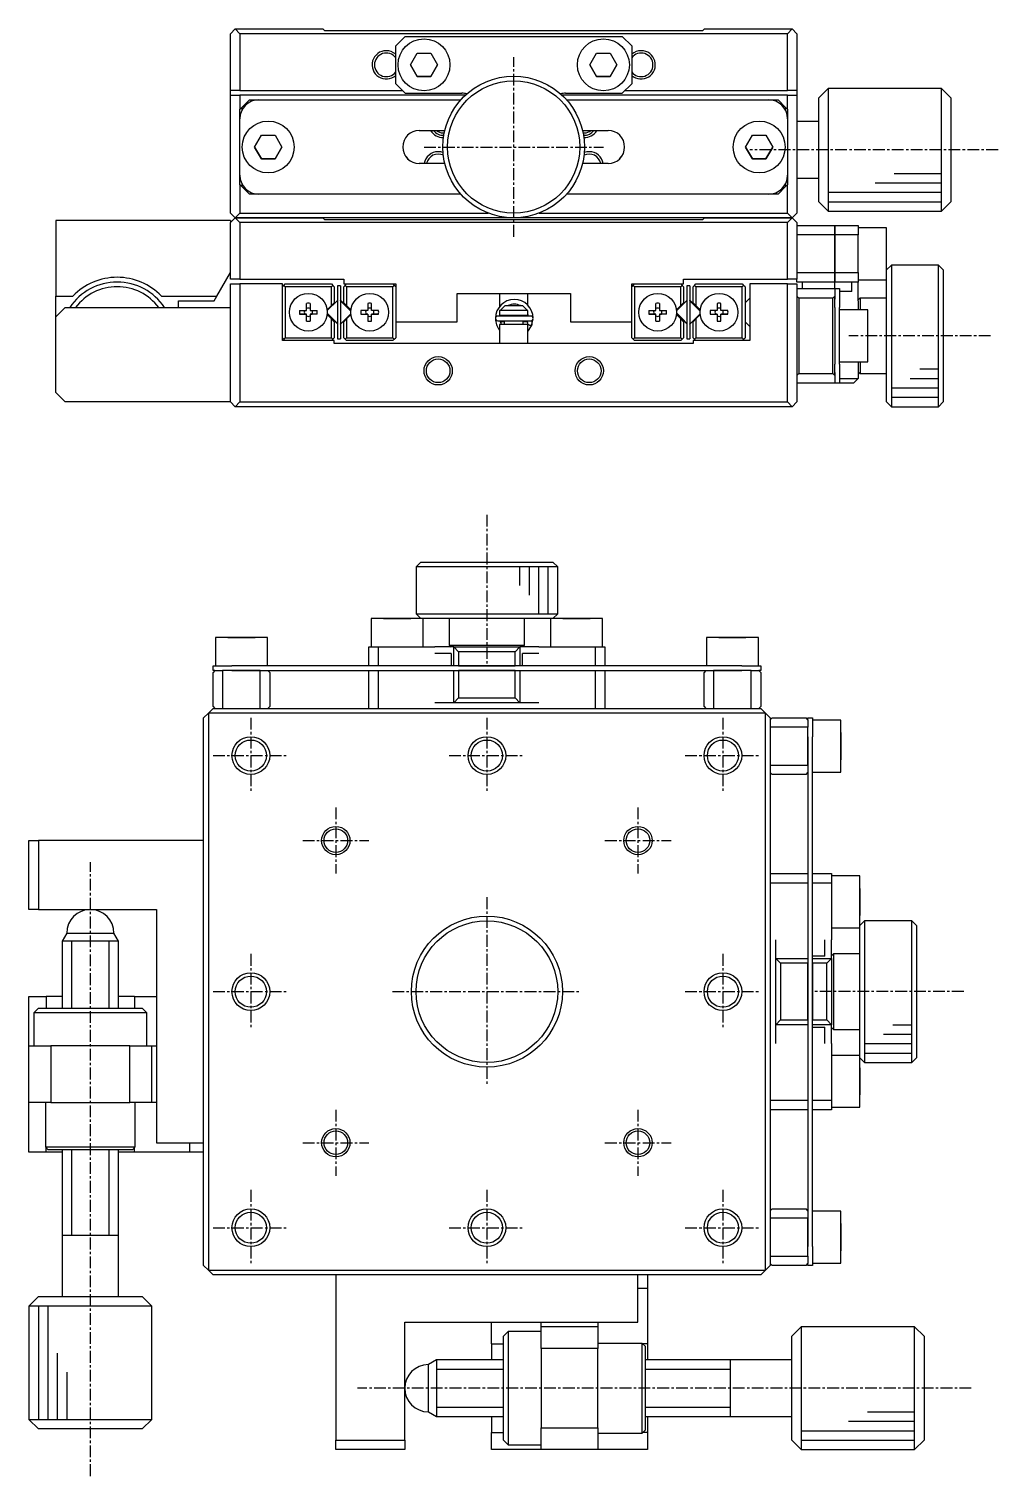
# Model space of a CAD drawing. Extents: x 10 to 367, y 10 to 248.
# Drawn here: x 91.1 to 193.7, y 95.1 to 248.4 of the extents above; entities that cross this region are included whole.
import ezdxf

# ---------------------------------------------------------------- set-up
doc = ezdxf.new("R2010")
doc.units = 0
doc.linetypes.add('CENTER', pattern=[2, 1.25, -0.25, 0.25, -0.25])
doc.layers.get('0').update_dxf_attribs({"linetype": 'CONTINUOUS'})
doc.layers.add('CENTER', color=1, linetype='CENTER')

msp = doc.modelspace()

# ---------------------------------------------------------------- linework, layer by layer
at = {"color": 7, "linetype": 'CONTINUOUS'}
for p, q in [((112.41, 247.88), (112.91, 248.38)), ((112.91, 248.38), (113.41, 247.88)), ((112.91, 248.38), (122.21, 248.38)), ((122.41, 248.18), (122.21, 248.38)), ((162.61, 248.38), (162.41, 248.18)), ((162.61, 248.38), (171.91, 248.38)), ((171.41, 247.88), (171.91, 248.38)), ((171.91, 248.38), (172.41, 247.88)), ((112.41, 241.88), (112.41, 247.88)), ((113.41, 247.88), (113.41, 241.88)), ((171.41, 247.88), (113.41, 247.88)), ((162.41, 248.18), (122.41, 248.18)), ((130.91, 247.58), (129.91, 246.58)), ((130.91, 247.58), (153.91, 247.58)), ((154.91, 246.58), (153.91, 247.58)), ((171.41, 241.88), (171.41, 247.88)), ((172.41, 247.88), (172.41, 241.88)), ((129.91, 242.58), (129.91, 246.58)), ((131.47, 244.58), (132.19, 245.83)), ((132.19, 245.83), (133.63, 245.83)), ((133.63, 245.83), (134.35, 244.58)), ((150.47, 244.58), (151.19, 245.83)), ((151.19, 245.83), (152.63, 245.83)), ((152.63, 245.83), (153.35, 244.58)), ((154.91, 246.58), (154.91, 242.58)), ((132.19, 243.33), (131.47, 244.58)), ((131.47, 244.58), (132.19, 243.33)), ((134.35, 244.58), (133.63, 243.33)), ((133.63, 243.33), (134.35, 244.58)), ((151.19, 243.33), (150.47, 244.58)), ((150.47, 244.58), (151.19, 243.33)), ((153.35, 244.58), (152.63, 243.33)), ((152.63, 243.33), (153.35, 244.58)), ((129.91, 242.58), (130.91, 241.58)), ((133.63, 243.33), (132.19, 243.33)), ((132.19, 243.33), (133.63, 243.33)), ((152.63, 243.33), (151.19, 243.33)), ((151.19, 243.33), (152.63, 243.33)), ((153.91, 241.58), (154.91, 242.58)), ((113.41, 241.88), (112.41, 241.88)), ((112.41, 241.38), (112.41, 241.88)), ((112.41, 228.88), (112.41, 241.38)), ((112.41, 241.38), (113.41, 241.38)), ((113.41, 241.88), (130.61, 241.88)), ((137.31, 241.38), (113.41, 241.38)), ((113.41, 241.38), (113.41, 239.88)), ((114.41, 240.88), (113.61, 240.08)), ((114.41, 240.88), (115.41, 240.88)), ((115.41, 240.88), (136.82, 240.88)), ((130.91, 241.58), (136.91, 241.58)), ((171.41, 241.38), (147.51, 241.38)), ((147.91, 241.58), (153.91, 241.58)), ((148, 240.88), (169.41, 240.88)), ((154.21, 241.88), (171.41, 241.88)), ((169.41, 240.88), (170.41, 240.88)), ((171.21, 240.08), (170.41, 240.88)), ((172.41, 241.88), (171.41, 241.88)), ((171.41, 239.88), (171.41, 241.38)), ((171.41, 241.38), (172.41, 241.38)), ((172.41, 241.88), (172.41, 241.38)), ((172.41, 241.38), (172.41, 228.88)), ((175.71, 242.08), (174.71, 241.08)), ((174.71, 230.08), (174.71, 241.08)), ((175.71, 242.08), (175.71, 229.08)), ((187.71, 242.08), (175.71, 242.08)), ((187.71, 235.52), (187.71, 242.08)), ((188.71, 241.08), (187.71, 242.08)), ((188.71, 241.08), (188.71, 235.53)), ((113.41, 239.88), (113.61, 240.08)), ((113.41, 238.88), (113.41, 239.88)), ((113.61, 240.08), (113.61, 239.75)), ((171.21, 239.75), (171.21, 240.08)), ((171.21, 240.08), (171.41, 239.88)), ((171.41, 239.88), (171.41, 238.88)), ((113.41, 232.88), (113.41, 238.88)), ((132.41, 237.63), (135.12, 237.63)), ((149.7, 237.63), (152.41, 237.63)), ((171.41, 238.88), (171.41, 232.88)), ((174.71, 238.58), (172.41, 238.58)), ((114.97, 235.88), (115.69, 237.13)), ((115.69, 237.13), (117.13, 237.13)), ((117.13, 237.13), (117.85, 235.88)), ((166.97, 235.88), (167.69, 237.13)), ((167.69, 237.13), (169.13, 237.13)), ((169.13, 237.13), (169.85, 235.88)), ((115.69, 234.63), (114.97, 235.88)), ((114.97, 235.88), (115.69, 234.63)), ((117.13, 234.63), (115.69, 234.63)), ((115.69, 234.63), (117.13, 234.63)), ((117.85, 235.88), (117.13, 234.63)), ((117.13, 234.63), (117.85, 235.88)), ((167.69, 234.63), (166.97, 235.88)), ((166.97, 235.88), (167.69, 234.63)), ((169.13, 234.63), (167.69, 234.63)), ((167.69, 234.63), (169.13, 234.63)), ((169.85, 235.88), (169.13, 234.63)), ((169.13, 234.63), (169.85, 235.88)), ((187.71, 229.08), (187.71, 235.52)), ((188.71, 235.53), (188.71, 230.08)), ((135.12, 234.13), (132.41, 234.13)), ((152.41, 234.13), (149.7, 234.13)), ((113.41, 231.88), (113.41, 232.88)), ((113.61, 231.68), (113.41, 231.88)), ((113.41, 231.88), (113.41, 228.88)), ((113.61, 232.01), (113.61, 231.68)), ((113.61, 231.68), (114.41, 230.88)), ((170.41, 230.88), (171.21, 231.68)), ((171.21, 231.68), (171.21, 232.01)), ((171.41, 231.88), (171.21, 231.68)), ((171.41, 232.88), (171.41, 231.88)), ((171.41, 228.88), (171.41, 231.88)), ((172.41, 232.58), (174.71, 232.58)), ((115.41, 230.88), (114.41, 230.88)), ((136.82, 230.88), (115.41, 230.88)), ((169.41, 230.88), (148, 230.88)), ((170.41, 230.88), (169.41, 230.88)), ((174.71, 230.08), (175.71, 229.08)), ((187.71, 229.08), (188.71, 230.08)), ((112.41, 228.88), (112.91, 228.38)), ((112.41, 227.88), (112.91, 228.38)), ((112.91, 228.38), (113.41, 228.88)), ((142.41, 228.38), (112.91, 228.38)), ((112.91, 228.38), (113.41, 227.88)), ((112.91, 228.38), (122.21, 228.38)), ((113.41, 228.88), (139.72, 228.88)), ((122.41, 228.18), (122.21, 228.38)), ((171.91, 228.38), (142.41, 228.38)), ((145.1, 228.88), (171.41, 228.88)), ((162.61, 228.38), (162.41, 228.18)), ((162.61, 228.38), (171.91, 228.38)), ((171.41, 228.88), (171.91, 228.38)), ((171.41, 227.88), (171.91, 228.38)), ((171.91, 228.38), (172.41, 228.88)), ((171.91, 228.38), (172.41, 227.88)), ((175.71, 229.08), (187.71, 229.08)), ((93.91, 228.08), (93.91, 220.08)), ((112.41, 228.08), (93.91, 228.08)), ((112.41, 228.08), (112.41, 227.88)), ((112.41, 221.88), (112.41, 227.88)), ((113.41, 227.88), (113.41, 221.88)), ((171.41, 227.88), (113.41, 227.88)), ((162.41, 228.18), (122.41, 228.18)), ((171.41, 221.88), (171.41, 227.88)), ((172.41, 227.88), (172.41, 221.88)), ((172.41, 227.58), (176.41, 227.58)), ((176.41, 227.58), (178.91, 227.58)), ((176.41, 226.58), (176.41, 227.58)), ((176.41, 227.58), (176.41, 226.58)), ((178.91, 227.58), (178.91, 226.58)), ((181.91, 227.33), (178.91, 227.33)), ((181.91, 221.83), (181.91, 227.33)), ((176.41, 226.58), (172.41, 226.58)), ((178.91, 226.58), (176.41, 226.58)), ((176.41, 226.58), (176.41, 222.58)), ((176.41, 222.58), (176.41, 226.58)), ((178.91, 222.58), (178.91, 226.58)), ((110.97, 220.08), (112.41, 222.58)), ((172.41, 222.58), (176.41, 222.58)), ((176.41, 222.58), (178.91, 222.58)), ((176.41, 221.58), (176.41, 222.58)), ((176.41, 222.58), (176.41, 221.58)), ((178.91, 222.58), (178.91, 221.58)), ((182.41, 223.38), (181.91, 222.88)), ((182.41, 223.38), (182.41, 208.38)), ((187.41, 223.38), (182.41, 223.38)), ((187.41, 208.38), (187.41, 223.38)), ((187.91, 222.88), (187.41, 223.38)), ((187.91, 222.88), (187.91, 208.88)), ((113.41, 221.88), (112.41, 221.88)), ((112.41, 208.88), (112.41, 221.38)), ((112.41, 221.38), (113.41, 221.38)), ((113.41, 221.88), (124.41, 221.88)), ((113.41, 221.38), (113.41, 208.88)), ((117.91, 221.38), (113.41, 221.38)), ((117.91, 215.38), (117.91, 221.38)), ((118.06, 221.23), (117.91, 221.08)), ((118.06, 221.23), (118.21, 221.38)), ((118.21, 221.08), (118.06, 221.23)), ((118.21, 221.38), (123.11, 221.38)), ((118.21, 221.08), (118.21, 215.68)), ((123.11, 221.08), (118.21, 221.08)), ((123.11, 221.38), (123.26, 221.23)), ((123.26, 221.23), (123.11, 221.08)), ((123.11, 219.09), (123.11, 221.08)), ((123.41, 221.08), (123.26, 221.23)), ((123.41, 221.08), (123.41, 219.39)), ((123.76, 221.18), (123.76, 215.58)), ((124.06, 221.18), (123.76, 221.18)), ((124.06, 221.18), (124.06, 215.58)), ((124.41, 221.88), (124.41, 221.38)), ((124.41, 221.38), (129.91, 221.38)), ((124.56, 221.23), (124.41, 221.08)), ((124.41, 219.39), (124.41, 221.08)), ((124.56, 221.23), (124.71, 221.38)), ((124.71, 221.08), (124.56, 221.23)), ((124.71, 221.08), (124.71, 219.09)), ((129.61, 221.08), (124.71, 221.08)), ((129.61, 221.38), (129.76, 221.23)), ((129.76, 221.23), (129.61, 221.08)), ((129.61, 215.68), (129.61, 221.08)), ((129.91, 221.08), (129.76, 221.23)), ((129.91, 221.38), (129.91, 217.38)), ((154.91, 221.38), (160.41, 221.38)), ((154.91, 217.38), (154.91, 221.38)), ((155.06, 221.23), (154.91, 221.08)), ((155.06, 221.23), (155.21, 221.38)), ((155.21, 221.08), (155.06, 221.23)), ((160.11, 221.08), (155.21, 221.08)), ((155.21, 221.08), (155.21, 215.68)), ((160.11, 221.38), (160.26, 221.23)), ((160.26, 221.23), (160.11, 221.08)), ((160.11, 219.09), (160.11, 221.08)), ((160.41, 221.08), (160.26, 221.23)), ((160.41, 221.38), (160.41, 221.88)), ((160.41, 221.88), (171.41, 221.88)), ((160.41, 221.08), (160.41, 219.39)), ((161.06, 221.18), (160.76, 221.18)), ((160.76, 221.18), (160.76, 215.58)), ((161.06, 221.18), (161.06, 215.58)), ((161.56, 221.23), (161.41, 221.08)), ((161.41, 219.39), (161.41, 221.08)), ((161.56, 221.23), (161.71, 221.38)), ((161.71, 221.08), (161.56, 221.23)), ((161.71, 221.38), (166.61, 221.38)), ((161.71, 221.08), (161.71, 219.09)), ((166.61, 221.08), (161.71, 221.08)), ((166.61, 221.38), (166.76, 221.23)), ((166.76, 221.23), (166.61, 221.08)), ((166.61, 215.68), (166.61, 221.08)), ((166.91, 221.08), (166.76, 221.23)), ((166.91, 221.08), (166.91, 215.68)), ((167.41, 221.38), (167.41, 215.38)), ((171.41, 221.38), (167.41, 221.38)), ((172.41, 221.88), (171.41, 221.88)), ((171.41, 208.88), (171.41, 221.38)), ((171.41, 221.38), (172.41, 221.38)), ((172.41, 221.58), (172.41, 221.88)), ((176.41, 221.58), (172.41, 221.58)), ((172.41, 221.38), (172.41, 208.88)), ((172.41, 220.88), (176.41, 220.88)), ((173.01, 220.88), (173.01, 221.58)), ((178.91, 221.58), (176.41, 221.58)), ((176.41, 220.88), (176.41, 221.58)), ((176.41, 220.88), (176.41, 220.08)), ((176.41, 220.88), (176.91, 220.88)), ((176.91, 220.88), (176.91, 218.88)), ((178.21, 220.58), (178.21, 221.58)), ((178.91, 221.83), (181.91, 221.83)), ((178.91, 219.58), (178.91, 221.58)), ((181.91, 208.88), (181.91, 221.83)), ((93.91, 220.08), (95.72, 220.08)), ((93.91, 217.88), (93.91, 220.08)), ((105.1, 220.08), (110.97, 220.08)), ((106.91, 219.58), (110.68, 219.58)), ((106.91, 218.88), (106.91, 219.58)), ((110.68, 219.58), (110.97, 220.08)), ((120.46, 218.58), (120.46, 219.31)), ((120.86, 219.31), (120.86, 218.58)), ((123.73, 219.62), (122.67, 218.56)), ((123.11, 219.09), (123.41, 219.39)), ((124.06, 219.58), (124.58, 219.05)), ((125.15, 218.56), (124.09, 219.62)), ((124.41, 219.39), (124.71, 219.09)), ((126.96, 219.31), (126.96, 218.58)), ((127.36, 218.58), (127.36, 219.31)), ((136.41, 220.38), (148.41, 220.38)), ((136.41, 217.38), (136.41, 220.38)), ((140.91, 220.38), (140.91, 218.98)), ((143.91, 219.11), (143.91, 220.38)), ((148.41, 220.38), (148.41, 217.38)), ((157.46, 218.58), (157.46, 219.31)), ((157.86, 219.31), (157.86, 218.58)), ((160.73, 219.62), (159.67, 218.56)), ((160.11, 219.09), (160.41, 219.39)), ((161.06, 219.58), (162.15, 218.49)), ((162.15, 218.56), (161.09, 219.62)), ((161.41, 219.39), (161.71, 219.09)), ((163.96, 219.31), (163.96, 218.58)), ((164.36, 218.58), (164.36, 219.31)), ((167.16, 219.63), (166.91, 219.38)), ((167.41, 219.88), (167.16, 219.63)), ((172.41, 220.08), (172.61, 219.88)), ((172.61, 219.88), (172.61, 211.88)), ((176.21, 219.88), (172.61, 219.88)), ((176.21, 219.88), (176.41, 220.08)), ((176.21, 211.88), (176.21, 219.88)), ((176.41, 220.08), (176.41, 219.75)), ((176.41, 219.75), (176.41, 220.08)), ((176.41, 218.88), (176.41, 219.75)), ((178.21, 220.58), (176.91, 220.58)), ((179.11, 219.88), (178.91, 219.68)), ((178.91, 219.58), (178.91, 218.63)), ((179.11, 219.88), (179.11, 218.63)), ((181.91, 219.88), (179.11, 219.88)), ((94.91, 218.88), (93.91, 217.88)), ((93.91, 209.88), (93.91, 217.88)), ((94.91, 218.88), (112.41, 218.88)), ((119.73, 218.58), (120.46, 218.58)), ((120.46, 218.18), (119.73, 218.18)), ((119.73, 218.18), (120.27, 218.18)), ((120.27, 218.18), (120.46, 218.18)), ((120.46, 217.45), (120.46, 218.18)), ((120.86, 218.58), (121.59, 218.58)), ((120.86, 218.18), (120.86, 217.45)), ((121.59, 218.18), (120.86, 218.18)), ((120.86, 218.18), (121.05, 218.18)), ((121.59, 218.18), (121.05, 218.18)), ((122.65, 218.62), (123.11, 219.09)), ((123.11, 217.68), (122.65, 218.14)), ((123.76, 217.19), (122.67, 218.28)), ((122.67, 218.21), (123.73, 217.15)), ((123.11, 215.68), (123.11, 217.68)), ((123.41, 217.38), (123.11, 217.68)), ((124.09, 217.15), (125.15, 218.21)), ((124.71, 217.68), (124.41, 217.38)), ((124.58, 219.05), (125.15, 218.49)), ((124.71, 219.09), (125.17, 218.62)), ((125.17, 218.14), (124.71, 217.68)), ((124.71, 217.68), (124.71, 215.68)), ((126.96, 218.58), (126.23, 218.58)), ((126.23, 218.18), (126.96, 218.18)), ((126.23, 218.18), (126.77, 218.18)), ((126.96, 218.18), (126.77, 218.18)), ((126.96, 218.18), (126.96, 217.45)), ((128.09, 218.58), (127.36, 218.58)), ((127.36, 217.45), (127.36, 218.18)), ((127.36, 218.18), (128.09, 218.18)), ((127.55, 218.18), (127.36, 218.18)), ((128.09, 218.18), (127.55, 218.18)), ((144.22, 217.98), (140.72, 217.98)), ((140.96, 218.58), (140.91, 218.58)), ((140.91, 218.58), (140.91, 218.08)), ((140.91, 218.08), (143.91, 218.08)), ((140.96, 218.58), (141.49, 219.08)), ((143.86, 218.58), (140.96, 218.58)), ((140.99, 217.98), (141.01, 218.08)), ((141.41, 218.08), (141.41, 217.98)), ((141.41, 218.08), (141.41, 217.98)), ((141.49, 219.08), (143.33, 219.08)), ((143.33, 219.08), (143.86, 218.58)), ((143.41, 217.98), (143.41, 218.08)), ((143.41, 217.98), (143.41, 218.08)), ((143.91, 218.58), (143.86, 218.58)), ((143.91, 218.08), (143.91, 218.58)), ((143.91, 218.14), (143.95, 217.98)), ((144.3, 216.94), (144.47, 217.7)), ((156.73, 218.58), (157.46, 218.58)), ((157.46, 218.18), (156.73, 218.18)), ((156.73, 218.18), (157.27, 218.18)), ((157.27, 218.18), (157.46, 218.18)), ((157.46, 217.45), (157.46, 218.18)), ((157.86, 218.58), (158.59, 218.58)), ((157.86, 218.18), (157.86, 217.45)), ((158.59, 218.18), (157.86, 218.18)), ((157.86, 218.18), (158.05, 218.18)), ((158.59, 218.18), (158.05, 218.18)), ((159.65, 218.62), (160.11, 219.09)), ((160.11, 217.68), (159.65, 218.14)), ((160.24, 217.71), (159.67, 218.28)), ((159.67, 218.21), (160.73, 217.15)), ((160.11, 215.68), (160.11, 217.68)), ((160.41, 217.38), (160.11, 217.68)), ((160.76, 217.19), (160.24, 217.71)), ((161.09, 217.15), (162.15, 218.21)), ((161.71, 217.68), (161.41, 217.38)), ((161.71, 219.09), (162.17, 218.62)), ((162.17, 218.14), (161.71, 217.68)), ((161.71, 217.68), (161.71, 215.68)), ((163.96, 218.58), (163.23, 218.58)), ((163.23, 218.18), (163.96, 218.18)), ((163.23, 218.18), (163.77, 218.18)), ((163.96, 218.18), (163.77, 218.18)), ((163.96, 218.18), (163.96, 217.45)), ((165.09, 218.58), (164.36, 218.58)), ((164.36, 217.45), (164.36, 218.18)), ((164.36, 218.18), (165.09, 218.18)), ((164.55, 218.18), (164.36, 218.18)), ((165.09, 218.18), (164.55, 218.18)), ((176.41, 218.88), (176.41, 212.88)), ((176.91, 212.88), (176.91, 218.88)), ((179.91, 218.63), (176.91, 218.63)), ((179.91, 213.13), (179.91, 218.63)), ((123.41, 217.38), (123.41, 215.68)), ((124.41, 215.68), (124.41, 217.38)), ((129.91, 217.38), (129.91, 215.68)), ((129.91, 217.38), (136.41, 217.38)), ((140.6, 217.01), (140.61, 217)), ((140.61, 217), (140.61, 217)), ((140.61, 217), (140.61, 217)), ((140.61, 217), (140.61, 217)), ((140.61, 217), (140.61, 217)), ((140.61, 217), (140.61, 217)), ((140.61, 217), (140.61, 217)), ((140.61, 217), (140.61, 216.99)), ((140.61, 216.99), (140.61, 216.99)), ((140.61, 216.99), (140.63, 216.94)), ((140.63, 216.95), (140.63, 216.94)), ((140.63, 216.94), (140.63, 216.94)), ((140.63, 216.94), (140.63, 216.94)), ((140.72, 217.48), (144.22, 217.48)), ((143.91, 217.08), (140.91, 217.08)), ((140.91, 217.08), (140.91, 215.08)), ((141.11, 217.08), (140.99, 217.48)), ((141.07, 217.29), (141.08, 217.3)), ((141.07, 217.27), (141.07, 217.29)), ((141.07, 217.26), (141.07, 217.27)), ((141.07, 217.25), (141.07, 217.26)), ((141.07, 217.24), (141.07, 217.25)), ((141.07, 217.22), (141.07, 217.24)), ((141.07, 217.21), (141.07, 217.22)), ((141.07, 217.2), (141.07, 217.21)), ((141.07, 217.19), (141.07, 217.2)), ((141.08, 217.18), (141.07, 217.19)), ((141.08, 217.32), (141.09, 217.33)), ((141.08, 217.31), (141.08, 217.32)), ((141.08, 217.3), (141.08, 217.31)), ((141.08, 217.16), (141.08, 217.18)), ((141.08, 217.15), (141.08, 217.16)), ((141.09, 217.14), (141.08, 217.15)), ((141.09, 217.34), (141.1, 217.36)), ((141.09, 217.33), (141.09, 217.34)), ((141.09, 217.14), (141.09, 217.14)), ((141.1, 217.36), (141.11, 217.37)), ((141.11, 217.38), (141.12, 217.39)), ((141.11, 217.37), (141.11, 217.38)), ((141.12, 217.39), (141.13, 217.4)), ((141.41, 217.38), (141.12, 217.38)), ((141.13, 217.4), (141.14, 217.4)), ((141.14, 217.4), (141.15, 217.41)), ((141.15, 217.41), (141.16, 217.42)), ((141.16, 217.42), (141.17, 217.43)), ((141.17, 217.43), (141.18, 217.44)), ((141.18, 217.44), (141.19, 217.44)), ((141.19, 217.44), (141.2, 217.45)), ((141.2, 217.45), (141.21, 217.45)), ((141.21, 217.45), (141.22, 217.46)), ((141.22, 217.46), (141.23, 217.46)), ((141.23, 217.46), (141.24, 217.47)), ((141.24, 217.47), (141.25, 217.47)), ((141.25, 217.47), (141.27, 217.47)), ((141.27, 217.47), (141.28, 217.48)), ((141.28, 217.48), (141.29, 217.48)), ((141.29, 217.48), (141.3, 217.48)), ((141.3, 217.48), (141.31, 217.48)), ((141.31, 217.48), (141.32, 217.48)), ((141.41, 217.48), (141.41, 217.08)), ((141.41, 217.48), (141.41, 217.38)), ((143.41, 217.08), (143.41, 217.48)), ((143.41, 217.38), (143.41, 217.48)), ((143.81, 217.38), (143.41, 217.38)), ((143.62, 217.48), (143.63, 217.48)), ((143.63, 217.48), (143.64, 217.48)), ((143.64, 217.48), (143.65, 217.48)), ((143.65, 217.48), (143.66, 217.48)), ((143.66, 217.48), (143.67, 217.47)), ((143.67, 217.47), (143.69, 217.47)), ((143.69, 217.47), (143.7, 217.47)), ((143.7, 217.47), (143.71, 217.46)), ((143.71, 217.46), (143.72, 217.46)), ((143.72, 217.46), (143.73, 217.45)), ((143.73, 217.45), (143.74, 217.45)), ((143.74, 217.45), (143.75, 217.44)), ((143.75, 217.44), (143.76, 217.43)), ((143.76, 217.43), (143.77, 217.43)), ((143.77, 217.43), (143.78, 217.42)), ((143.78, 217.42), (143.79, 217.41)), ((143.79, 217.41), (143.8, 217.4)), ((143.8, 217.4), (143.81, 217.39)), ((143.81, 217.39), (143.82, 217.38)), ((143.82, 217.38), (143.82, 217.37)), ((143.82, 217.37), (143.83, 217.36)), ((143.85, 217.14), (143.82, 217.08)), ((143.83, 217.36), (143.84, 217.35)), ((143.84, 217.35), (143.84, 217.34)), ((143.84, 217.34), (143.85, 217.33)), ((143.91, 217.08), (143.84, 217.13)), ((143.85, 217.33), (143.85, 217.32)), ((143.85, 217.32), (143.85, 217.3)), ((143.85, 217.3), (143.86, 217.29)), ((143.86, 217.17), (143.85, 217.16)), ((143.85, 217.16), (143.85, 217.15)), ((143.85, 217.15), (143.85, 217.14)), ((143.85, 217.13), (143.85, 217.14)), ((143.85, 217.14), (143.85, 217.14)), ((143.86, 217.12), (143.85, 217.13)), ((143.85, 217.13), (143.85, 217.13)), ((143.86, 217.29), (143.86, 217.28)), ((143.86, 217.28), (143.86, 217.27)), ((143.86, 217.27), (143.86, 217.26)), ((143.86, 217.26), (143.86, 217.24)), ((143.86, 217.24), (143.87, 217.23)), ((143.87, 217.23), (143.86, 217.22)), ((143.86, 217.22), (143.86, 217.21)), ((143.86, 217.21), (143.86, 217.19)), ((143.86, 217.19), (143.86, 217.18)), ((143.86, 217.18), (143.86, 217.17)), ((143.87, 217.11), (143.86, 217.12)), ((143.86, 217.12), (143.86, 217.12)), ((143.88, 217.11), (143.87, 217.11)), ((143.89, 217.1), (143.88, 217.11)), ((143.9, 217.09), (143.89, 217.1)), ((143.91, 217.09), (143.9, 217.09)), ((143.93, 217.08), (143.91, 217.09)), ((144.3, 216.93), (143.91, 217.08)), ((143.91, 215.08), (143.91, 217.08)), ((143.91, 216.35), (144.3, 216.94)), ((143.94, 217.07), (143.93, 217.08)), ((143.95, 217.06), (143.94, 217.07)), ((143.97, 217.06), (143.95, 217.06)), ((143.99, 217.05), (143.97, 217.06)), ((144, 217.04), (143.99, 217.05)), ((144.02, 217.03), (144, 217.04)), ((144.04, 217.02), (144.02, 217.03)), ((144.06, 217.02), (144.04, 217.02)), ((144.07, 217.01), (144.06, 217.02)), ((144.09, 217), (144.07, 217.01)), ((144.11, 216.99), (144.09, 217)), ((144.13, 216.99), (144.11, 216.99)), ((144.15, 216.98), (144.13, 216.99)), ((144.16, 216.97), (144.15, 216.98)), ((144.18, 216.97), (144.16, 216.97)), ((144.19, 216.96), (144.18, 216.97)), ((144.21, 216.96), (144.19, 216.96)), ((144.22, 216.95), (144.21, 216.96)), ((144.24, 216.95), (144.22, 216.95)), ((144.25, 216.95), (144.24, 216.95)), ((144.26, 216.94), (144.25, 216.95)), ((144.27, 216.94), (144.26, 216.94)), ((144.28, 216.94), (144.27, 216.94)), ((144.27, 216.86), (144.3, 216.94)), ((144.29, 216.94), (144.28, 216.94)), ((144.3, 216.94), (144.29, 216.94)), ((144.29, 216.94), (144.29, 216.94)), ((144.31, 216.94), (144.3, 216.94)), ((144.3, 216.94), (144.3, 216.94)), ((144.3, 216.94), (144.3, 216.94)), ((144.31, 216.94), (144.32, 216.98)), ((144.32, 217.48), (144.32, 217.5)), ((144.33, 217.45), (144.32, 217.48)), ((144.32, 216.98), (144.33, 217.01)), ((144.34, 217.41), (144.33, 217.45)), ((144.33, 217.01), (144.34, 217.05)), ((144.35, 217.38), (144.34, 217.41)), ((144.34, 217.05), (144.35, 217.08)), ((144.36, 217.34), (144.35, 217.38)), ((144.35, 217.08), (144.36, 217.12)), ((144.36, 217.3), (144.36, 217.34)), ((144.36, 217.27), (144.36, 217.3)), ((144.37, 217.23), (144.36, 217.27)), ((144.36, 217.19), (144.37, 217.23)), ((144.36, 217.15), (144.36, 217.19)), ((144.36, 217.12), (144.36, 217.15)), ((148.41, 217.38), (154.91, 217.38)), ((154.91, 215.68), (154.91, 217.38)), ((160.41, 217.38), (160.41, 215.68)), ((161.41, 215.68), (161.41, 217.38)), ((166.91, 217.38), (167.16, 217.13)), ((167.16, 217.13), (167.41, 216.88)), ((117.91, 215.68), (118.06, 215.53)), ((123.41, 215.38), (117.91, 215.38)), ((118.06, 215.53), (118.21, 215.68)), ((118.21, 215.38), (118.06, 215.53)), ((118.21, 215.68), (123.11, 215.68)), ((123.11, 215.68), (123.26, 215.53)), ((123.26, 215.53), (123.11, 215.38)), ((123.26, 215.53), (123.41, 215.68)), ((123.41, 215.08), (123.41, 215.38)), ((161.41, 215.08), (123.41, 215.08)), ((123.76, 215.58), (124.06, 215.58)), ((124.41, 215.68), (124.56, 215.53)), ((124.56, 215.53), (124.71, 215.68)), ((124.71, 215.38), (124.56, 215.53)), ((124.71, 215.68), (129.61, 215.68)), ((129.61, 215.38), (124.71, 215.38)), ((129.61, 215.68), (129.76, 215.53)), ((129.76, 215.53), (129.61, 215.38)), ((129.76, 215.53), (129.91, 215.68)), ((154.91, 215.68), (155.06, 215.53)), ((155.06, 215.53), (155.21, 215.68)), ((155.21, 215.38), (155.06, 215.53)), ((155.21, 215.68), (160.11, 215.68)), ((160.11, 215.38), (155.21, 215.38)), ((160.11, 215.68), (160.26, 215.53)), ((160.26, 215.53), (160.11, 215.38)), ((160.26, 215.53), (160.41, 215.68)), ((160.76, 215.58), (161.06, 215.58)), ((161.41, 215.68), (161.56, 215.53)), ((161.41, 215.38), (161.41, 215.08)), ((167.41, 215.38), (161.41, 215.38)), ((161.56, 215.53), (161.71, 215.68)), ((161.71, 215.38), (161.56, 215.53)), ((161.71, 215.68), (166.61, 215.68)), ((166.61, 215.68), (166.76, 215.53)), ((166.76, 215.53), (166.61, 215.38)), ((166.76, 215.53), (166.91, 215.68)), ((176.91, 213.13), (179.91, 213.13)), ((178.91, 213.13), (178.91, 211.38)), ((179.11, 213.13), (179.11, 211.88)), ((172.61, 211.88), (172.41, 211.68)), ((172.61, 211.88), (176.21, 211.88)), ((176.41, 211.68), (176.21, 211.88)), ((176.41, 212.01), (176.41, 212.88)), ((176.41, 212.01), (176.41, 211.68)), ((176.41, 211.68), (176.41, 212.01)), ((176.41, 211.68), (176.41, 210.88)), ((176.91, 212.88), (176.91, 210.88)), ((178.91, 212.08), (179.11, 211.88)), ((179.11, 211.88), (181.91, 211.88)), ((176.41, 210.88), (172.41, 210.88)), ((176.91, 210.88), (176.41, 210.88)), ((176.91, 211.38), (178.91, 211.38)), ((178.41, 210.88), (176.91, 210.88)), ((178.91, 211.38), (178.41, 210.88)), ((93.91, 209.88), (94.91, 208.88)), ((112.41, 208.88), (94.91, 208.88)), ((112.41, 208.88), (112.91, 208.38)), ((112.91, 208.38), (113.41, 208.88)), ((113.41, 208.88), (171.41, 208.88)), ((171.41, 208.88), (171.91, 208.38)), ((171.91, 208.38), (172.41, 208.88)), ((181.91, 208.88), (182.41, 208.38)), ((187.41, 208.38), (187.91, 208.88)), ((171.91, 208.38), (112.91, 208.38)), ((182.41, 208.38), (187.41, 208.38)), ((132.57, 191.93), (132.07, 191.43)), ((132.57, 191.93), (146.57, 191.93)), ((147.07, 191.43), (146.57, 191.93)), ((147.07, 191.43), (132.07, 191.43)), ((132.07, 191.43), (132.07, 186.43)), ((147.07, 186.43), (147.07, 191.43)), ((130.07, 185.93), (127.32, 185.93)), ((132.57, 185.93), (127.32, 185.93)), ((127.32, 185.93), (127.32, 182.93)), ((129.35, 185.93), (128.62, 185.93)), ((128.62, 185.93), (129.35, 185.93)), ((130.79, 185.93), (129.35, 185.93)), ((129.35, 185.93), (130.79, 185.93)), ((132.57, 185.93), (130.07, 185.93)), ((131.51, 185.93), (130.79, 185.93)), ((130.79, 185.93), (131.51, 185.93)), ((132.07, 186.43), (139.57, 186.43)), ((132.07, 186.43), (132.57, 185.93)), ((135.57, 185.93), (132.57, 185.93)), ((139.57, 185.93), (132.57, 185.93)), ((132.82, 182.93), (132.82, 185.93)), ((143.57, 185.93), (135.57, 185.93)), ((139.57, 185.93), (135.57, 185.93)), ((135.57, 185.93), (135.57, 183.13)), ((139.57, 186.43), (147.07, 186.43)), ((146.57, 185.93), (139.57, 185.93)), ((143.57, 185.93), (139.57, 185.93)), ((146.57, 185.93), (143.57, 185.93)), ((143.57, 183.13), (143.57, 185.93)), ((146.32, 185.93), (146.32, 182.93)), ((149.07, 185.93), (146.56, 185.93)), ((151.82, 185.93), (146.56, 185.93)), ((146.57, 185.93), (147.07, 186.43)), ((148.35, 185.93), (147.62, 185.93)), ((147.62, 185.93), (148.35, 185.93)), ((149.79, 185.93), (148.35, 185.93)), ((148.35, 185.93), (149.79, 185.93)), ((151.82, 185.93), (149.07, 185.93)), ((150.51, 185.93), (149.79, 185.93)), ((149.79, 185.93), (150.51, 185.93)), ((151.82, 182.93), (151.82, 185.93)), ((113.57, 183.93), (110.82, 183.93)), ((116.32, 183.93), (110.82, 183.93)), ((110.82, 183.93), (110.82, 180.93)), ((112.85, 183.93), (112.12, 183.93)), ((112.12, 183.93), (112.85, 183.93)), ((114.29, 183.93), (112.85, 183.93)), ((112.85, 183.93), (114.29, 183.93)), ((116.32, 183.93), (113.57, 183.93)), ((115.01, 183.93), (114.29, 183.93)), ((114.29, 183.93), (115.01, 183.93)), ((116.32, 180.93), (116.32, 183.93)), ((165.57, 183.93), (162.82, 183.93)), ((168.32, 183.93), (162.82, 183.93)), ((162.82, 183.93), (162.82, 180.93)), ((164.85, 183.93), (164.12, 183.93)), ((164.12, 183.93), (164.85, 183.93)), ((166.29, 183.93), (164.85, 183.93)), ((164.85, 183.93), (166.29, 183.93)), ((168.32, 183.93), (165.57, 183.93)), ((167.01, 183.93), (166.29, 183.93)), ((166.29, 183.93), (167.01, 183.93)), ((168.32, 180.93), (168.32, 183.93)), ((127.07, 180.93), (127.07, 182.93)), ((127.07, 182.93), (128.07, 182.93)), ((128.07, 182.93), (128.07, 180.93)), ((128.07, 182.93), (134.07, 182.93)), ((135.77, 182.93), (134.07, 182.93)), ((135.57, 183.13), (139.57, 183.13)), ((135.57, 183.13), (135.77, 182.93)), ((136.07, 182.93), (135.77, 182.93)), ((136.07, 182.93), (135.77, 182.93)), ((136.07, 182.93), (138.32, 182.93)), ((136.07, 182.93), (136.57, 182.43)), ((136.07, 180.93), (136.07, 182.93)), ((136.57, 182.43), (136.57, 180.93)), ((142.57, 182.43), (136.57, 182.43)), ((138.32, 182.93), (140.82, 182.93)), ((139.57, 183.13), (143.57, 183.13)), ((140.82, 182.93), (143.07, 182.93)), ((143.07, 182.93), (142.57, 182.43)), ((142.57, 180.93), (142.57, 182.43)), ((143.37, 182.93), (143.07, 182.93)), ((143.37, 182.93), (143.07, 182.93)), ((143.07, 182.93), (143.07, 180.93)), ((143.37, 182.93), (143.57, 183.13)), ((145.07, 182.93), (143.37, 182.93)), ((145.07, 182.93), (151.07, 182.93)), ((151.07, 180.93), (151.07, 182.93)), ((151.07, 182.93), (152.07, 182.93)), ((152.07, 182.93), (152.07, 180.93)), ((110.57, 180.43), (110.57, 180.93)), ((110.57, 180.93), (112.57, 180.93)), ((136.57, 180.93), (112.57, 180.93)), ((135.8, 182.23), (134.07, 182.23)), ((135.8, 182.23), (135.8, 180.93)), ((136.57, 180.93), (142.57, 180.93)), ((142.57, 180.93), (136.57, 180.93)), ((166.57, 180.93), (142.57, 180.93)), ((145.07, 182.23), (143.33, 182.23)), ((143.33, 180.93), (143.33, 182.23)), ((166.57, 180.93), (168.57, 180.93)), ((168.57, 180.93), (168.57, 180.43)), ((110.77, 180.43), (110.57, 180.23)), ((110.77, 180.43), (110.57, 180.43)), ((110.57, 176.63), (110.57, 180.23)), ((110.77, 180.43), (111.57, 180.43)), ((111.57, 180.43), (111.57, 176.43)), ((112.57, 180.43), (111.57, 180.43)), ((112.57, 180.43), (111.57, 180.43)), ((115.57, 180.43), (112.57, 180.43)), ((112.57, 180.43), (115.57, 180.43)), ((115.57, 176.43), (115.57, 180.43)), ((115.57, 180.43), (136.57, 180.43)), ((116.57, 180.23), (116.37, 180.43)), ((116.57, 180.23), (116.57, 176.63)), ((127.07, 176.43), (127.07, 180.43)), ((128.07, 180.43), (128.07, 176.43)), ((136.07, 177.03), (136.07, 180.43)), ((136.57, 180.43), (142.57, 180.43)), ((136.57, 180.43), (136.57, 177.53)), ((142.57, 180.43), (136.57, 180.43)), ((142.57, 180.43), (163.57, 180.43)), ((142.57, 177.53), (142.57, 180.43)), ((143.07, 180.43), (143.07, 177.03)), ((151.07, 176.43), (151.07, 180.43)), ((152.07, 180.43), (152.07, 176.43)), ((162.77, 180.43), (162.57, 180.23)), ((162.57, 176.63), (162.57, 180.23)), ((163.57, 180.43), (163.57, 176.43)), ((166.57, 180.43), (163.57, 180.43)), ((163.57, 180.43), (166.57, 180.43)), ((167.57, 180.43), (166.57, 180.43)), ((167.57, 180.43), (166.57, 180.43)), ((167.57, 176.43), (167.57, 180.43)), ((167.57, 180.43), (168.37, 180.43)), ((168.57, 180.23), (168.37, 180.43)), ((168.57, 180.43), (168.37, 180.43)), ((168.57, 180.23), (168.57, 176.63)), ((110.07, 175.93), (110.57, 176.43)), ((110.57, 176.63), (110.77, 176.43)), ((110.57, 176.43), (168.57, 176.43)), ((116.37, 176.43), (116.57, 176.63)), ((136.07, 177.03), (134.07, 177.03)), ((136.57, 177.53), (136.07, 177.03)), ((143.07, 177.03), (136.07, 177.03)), ((136.57, 177.53), (142.57, 177.53)), ((142.57, 177.53), (143.07, 177.03)), ((145.07, 177.03), (143.07, 177.03)), ((162.57, 176.63), (162.77, 176.43)), ((168.37, 176.43), (168.57, 176.63)), ((168.57, 176.43), (169.07, 175.93)), ((109.57, 175.43), (110.07, 175.93)), ((109.57, 117.43), (109.57, 175.43)), ((110.07, 175.93), (110.07, 116.93)), ((169.07, 175.93), (110.07, 175.93)), ((169.07, 116.93), (169.07, 175.93)), ((169.07, 175.93), (169.57, 175.43)), ((169.57, 175.43), (169.57, 117.43)), ((169.77, 175.43), (169.57, 175.23)), ((169.77, 175.43), (173.37, 175.43)), ((173.57, 175.23), (173.37, 175.43)), ((173.57, 175.23), (173.57, 175.43)), ((173.57, 175.43), (174.07, 175.43)), ((173.57, 175.23), (173.57, 174.43)), ((174.07, 175.43), (174.07, 173.43)), ((177.07, 175.18), (174.07, 175.18)), ((177.07, 172.43), (177.07, 175.18)), ((177.07, 169.68), (177.07, 175.18)), ((173.57, 174.43), (169.57, 174.43)), ((173.57, 173.43), (173.57, 174.43)), ((173.57, 173.43), (173.57, 174.43)), ((173.57, 170.43), (173.57, 173.43)), ((173.57, 173.43), (173.57, 170.43)), ((174.07, 149.43), (174.07, 173.43)), ((177.07, 173.15), (177.07, 173.87)), ((177.07, 173.87), (177.07, 173.15)), ((177.07, 171.71), (177.07, 173.15)), ((177.07, 173.15), (177.07, 171.71)), ((177.07, 169.68), (177.07, 172.43)), ((177.07, 170.99), (177.07, 171.71)), ((177.07, 171.71), (177.07, 170.99)), ((169.57, 170.43), (173.57, 170.43)), ((173.57, 170.43), (173.57, 149.43)), ((169.57, 169.63), (169.77, 169.43)), ((173.37, 169.43), (169.77, 169.43)), ((173.37, 169.43), (173.57, 169.63)), ((174.07, 169.68), (177.07, 169.68)), ((91.07, 155.13), (91.07, 162.43)), ((91.07, 162.43), (92.07, 162.43)), ((92.07, 162.43), (92.07, 155.13)), ((109.57, 162.43), (92.07, 162.43)), ((109.57, 130.43), (109.57, 162.43)), ((109.57, 130.43), (109.57, 162.43)), ((169.57, 158.93), (173.57, 158.93)), ((173.57, 157.93), (169.57, 157.93)), ((174.07, 158.93), (176.07, 158.93)), ((176.07, 157.93), (174.07, 157.93)), ((176.07, 158.93), (176.07, 157.93)), ((179.07, 158.68), (176.07, 158.68)), ((176.07, 157.93), (176.07, 151.93)), ((179.07, 155.93), (179.07, 158.68)), ((179.07, 153.43), (179.07, 158.68)), ((179.07, 156.65), (179.07, 157.37)), ((179.07, 157.37), (179.07, 156.65)), ((179.07, 155.21), (179.07, 156.65)), ((179.07, 156.65), (179.07, 155.21)), ((92.07, 155.13), (91.07, 155.13)), ((92.07, 155.13), (104.57, 155.13)), ((104.57, 155.13), (104.57, 130.43)), ((179.07, 153.43), (179.07, 155.93)), ((179.07, 154.49), (179.07, 155.21)), ((179.07, 155.21), (179.07, 154.49)), ((179.57, 153.93), (179.07, 153.43)), ((179.07, 150.43), (179.07, 153.43)), ((179.07, 146.43), (179.07, 153.43)), ((179.57, 153.93), (179.57, 146.43)), ((184.57, 153.93), (179.57, 153.93)), ((184.57, 138.93), (184.57, 153.93)), ((185.07, 153.43), (184.57, 153.93)), ((185.07, 153.43), (185.07, 139.43)), ((94.82, 152.2), (94.57, 151.76)), ((100.57, 151.76), (94.57, 151.76)), ((94.57, 151.76), (94.57, 144.68)), ((95.07, 152.63), (94.82, 152.2)), ((95.07, 152.63), (100.07, 152.63)), ((100.32, 152.2), (100.07, 152.63)), ((100.57, 151.76), (100.32, 152.2)), ((100.57, 144.68), (100.57, 151.76)), ((170.17, 149.93), (170.17, 151.93)), ((175.37, 150.2), (175.37, 151.93)), ((176.07, 153.18), (179.07, 153.18)), ((176.07, 150.23), (176.07, 151.93)), ((175.37, 150.2), (174.07, 150.2)), ((176.27, 150.43), (176.07, 150.23)), ((176.07, 149.93), (176.07, 150.23)), ((176.07, 149.93), (176.07, 150.23)), ((176.27, 150.43), (176.27, 146.43)), ((179.07, 150.43), (176.27, 150.43)), ((179.07, 142.43), (179.07, 150.43)), ((179.07, 146.43), (179.07, 150.43)), ((170.67, 149.43), (170.17, 149.93)), ((170.17, 149.93), (173.57, 149.93)), ((170.17, 142.93), (170.17, 149.93)), ((173.57, 149.43), (170.67, 149.43)), ((170.67, 149.43), (170.67, 143.43)), ((173.57, 149.43), (173.57, 143.43)), ((173.57, 143.43), (173.57, 149.43)), ((174.07, 149.93), (176.07, 149.93)), ((175.57, 149.43), (174.07, 149.43)), ((174.07, 149.43), (174.07, 143.43)), ((174.07, 143.43), (174.07, 149.43)), ((176.07, 149.93), (175.57, 149.43)), ((175.57, 143.43), (175.57, 149.43)), ((176.07, 149.93), (176.07, 147.68)), ((176.07, 147.68), (176.07, 145.18)), ((91.07, 145.93), (92.88, 145.93)), ((91.07, 140.68), (91.07, 145.93)), ((92.88, 145.93), (92.88, 144.68)), ((94.57, 145.93), (92.88, 145.93)), ((102.26, 145.93), (100.57, 145.93)), ((102.26, 145.93), (102.26, 144.68)), ((102.26, 145.93), (104.57, 145.93)), ((176.27, 146.43), (176.27, 142.43)), ((179.07, 139.43), (179.07, 146.43)), ((179.07, 142.43), (179.07, 146.43)), ((179.57, 146.43), (179.57, 138.93)), ((92.07, 144.68), (91.57, 144.18)), ((103.57, 144.18), (91.57, 144.18)), ((91.57, 144.18), (91.57, 140.68)), ((92.07, 144.68), (103.07, 144.68)), ((103.57, 144.18), (103.07, 144.68)), ((103.57, 140.68), (103.57, 144.18)), ((176.07, 145.18), (176.07, 142.93)), ((170.67, 143.43), (170.17, 142.93)), ((173.57, 142.93), (170.17, 142.93)), ((170.17, 140.93), (170.17, 142.93)), ((170.67, 143.43), (173.57, 143.43)), ((173.57, 143.43), (173.57, 122.43)), ((174.07, 143.43), (175.57, 143.43)), ((174.07, 119.43), (174.07, 143.43)), ((176.07, 142.93), (174.07, 142.93)), ((174.07, 142.66), (175.37, 142.66)), ((175.37, 140.93), (175.37, 142.66)), ((176.07, 142.93), (175.57, 143.43)), ((176.07, 142.63), (176.07, 142.93)), ((176.07, 142.63), (176.07, 142.93)), ((176.07, 140.93), (176.07, 142.63)), ((176.07, 142.63), (176.27, 142.43)), ((176.27, 142.43), (179.07, 142.43)), ((179.07, 139.43), (179.07, 142.43)), ((91.07, 134.68), (91.07, 140.68)), ((91.07, 140.68), (93.38, 140.68)), ((93.38, 140.68), (93.38, 134.68)), ((101.77, 140.68), (93.38, 140.68)), ((101.77, 134.68), (101.77, 140.68)), ((101.77, 140.68), (104.07, 140.68)), ((104.07, 134.68), (104.07, 140.68)), ((104.07, 140.68), (104.57, 140.68)), ((176.07, 140.93), (176.07, 134.93)), ((179.07, 139.68), (176.07, 139.68)), ((179.07, 136.93), (179.07, 139.44)), ((179.07, 134.18), (179.07, 139.44)), ((179.07, 139.43), (179.57, 138.93)), ((179.07, 137.65), (179.07, 138.37)), ((179.07, 138.37), (179.07, 137.65)), ((179.57, 138.93), (184.57, 138.93)), ((184.57, 138.93), (185.07, 139.43)), ((179.07, 136.21), (179.07, 137.65)), ((179.07, 137.65), (179.07, 136.21)), ((179.07, 134.18), (179.07, 136.93)), ((169.57, 134.93), (173.57, 134.93)), ((174.07, 134.93), (176.07, 134.93)), ((176.07, 134.93), (176.07, 133.93)), ((179.07, 135.49), (179.07, 136.21)), ((179.07, 136.21), (179.07, 135.49)), ((93.38, 134.68), (91.07, 134.68)), ((91.07, 129.43), (91.07, 134.68)), ((92.82, 134.68), (92.82, 129.98)), ((93.38, 134.68), (101.77, 134.68)), ((104.07, 134.68), (101.77, 134.68)), ((102.32, 129.98), (102.32, 134.68)), ((104.57, 134.68), (104.07, 134.68)), ((173.57, 133.93), (169.57, 133.93)), ((176.07, 133.93), (174.07, 133.93)), ((176.07, 134.18), (179.07, 134.18)), ((104.57, 130.43), (109.57, 130.43)), ((108.12, 129.43), (108.12, 130.43)), ((92.88, 129.43), (91.07, 129.43)), ((92.82, 129.98), (102.32, 129.98)), ((92.82, 129.98), (93.12, 129.68)), ((92.88, 129.43), (92.88, 129.92)), ((94.57, 129.43), (92.88, 129.43)), ((102.02, 129.68), (93.12, 129.68)), ((94.57, 129.68), (94.57, 120.63)), ((100.57, 120.63), (100.57, 129.68)), ((102.26, 129.43), (100.57, 129.43)), ((102.02, 129.68), (102.32, 129.98)), ((102.26, 129.43), (102.26, 129.92)), ((108.12, 129.43), (102.26, 129.43)), ((109.57, 129.43), (108.12, 129.43)), ((169.77, 123.43), (169.57, 123.23)), ((169.77, 123.43), (173.37, 123.43)), ((173.57, 123.23), (173.37, 123.43)), ((177.07, 123.18), (174.07, 123.18)), ((177.07, 120.43), (177.07, 123.18)), ((177.07, 117.68), (177.07, 123.18)), ((173.57, 122.43), (169.57, 122.43)), ((173.57, 119.43), (173.57, 122.43)), ((173.57, 122.43), (173.57, 119.43)), ((177.07, 121.15), (177.07, 121.87)), ((177.07, 121.87), (177.07, 121.15)), ((177.07, 119.71), (177.07, 121.15)), ((177.07, 121.15), (177.07, 119.71)), ((94.57, 120.64), (94.57, 120.63)), ((94.57, 120.63), (100.57, 120.63)), ((94.57, 120.63), (94.57, 114.13)), ((94.57, 120.63), (94.57, 120.63)), ((100.57, 120.63), (100.57, 120.64)), ((100.57, 114.13), (100.57, 120.63)), ((100.57, 120.63), (100.57, 120.63)), ((177.07, 117.68), (177.07, 120.43)), ((177.07, 118.99), (177.07, 119.71)), ((177.07, 119.71), (177.07, 118.99)), ((169.57, 118.43), (173.57, 118.43)), ((173.57, 118.43), (173.57, 119.43)), ((173.57, 118.43), (173.57, 119.43)), ((173.57, 118.43), (173.57, 117.63)), ((174.07, 119.43), (174.07, 117.43)), ((110.07, 116.93), (109.57, 117.43)), ((110.07, 116.93), (169.07, 116.93)), ((110.57, 116.43), (110.07, 116.93)), ((169.07, 116.93), (168.57, 116.43)), ((169.57, 117.43), (169.07, 116.93)), ((169.57, 117.63), (169.77, 117.43)), ((173.37, 117.43), (169.77, 117.43)), ((173.37, 117.43), (173.57, 117.63)), ((173.57, 117.43), (173.57, 117.63)), ((174.07, 117.43), (173.57, 117.43)), ((174.07, 117.68), (177.07, 117.68)), ((123.57, 116.43), (110.57, 116.43)), ((155.57, 116.43), (123.57, 116.43)), ((123.57, 116.43), (123.57, 98.93)), ((155.57, 116.43), (123.57, 116.43)), ((155.57, 111.43), (155.57, 116.43)), ((168.57, 116.43), (155.57, 116.43)), ((156.57, 114.99), (155.57, 114.99)), ((156.57, 116.43), (156.57, 114.99)), ((156.57, 114.99), (156.57, 109.12)), ((92.07, 114.13), (91.07, 113.13)), ((92.07, 114.13), (103.07, 114.13)), ((104.07, 113.13), (103.07, 114.13)), ((104.07, 113.13), (91.07, 113.13)), ((91.07, 113.13), (91.07, 101.13)), ((104.07, 101.13), (104.07, 113.13)), ((130.87, 111.43), (155.57, 111.43)), ((130.87, 98.93), (130.87, 111.43)), ((140.07, 109.12), (140.07, 111.43)), ((141.82, 110.43), (141.32, 109.93)), ((141.82, 110.43), (141.82, 98.43)), ((145.32, 110.43), (141.82, 110.43)), ((145.32, 110.93), (145.32, 111.43)), ((151.32, 110.93), (145.32, 110.93)), ((145.32, 108.64), (145.32, 110.93)), ((151.32, 111.43), (151.32, 110.93)), ((151.32, 110.93), (151.32, 108.64)), ((172.87, 110.93), (171.87, 109.93)), ((172.87, 110.93), (172.87, 97.93)), ((184.87, 110.93), (172.87, 110.93)), ((184.87, 97.93), (184.87, 110.93)), ((184.87, 110.93), (184.87, 110.93)), ((185.87, 109.93), (184.87, 110.93)), ((140.07, 109.12), (140.07, 107.43)), ((140.07, 109.12), (141.32, 109.12)), ((141.32, 98.93), (141.32, 109.93)), ((156.02, 109.18), (151.32, 109.18)), ((156.02, 99.68), (156.02, 109.18)), ((156.32, 108.88), (156.02, 109.18)), ((156.57, 109.12), (156.08, 109.12)), ((156.32, 108.88), (156.32, 99.98)), ((156.57, 109.12), (156.57, 107.43)), ((171.87, 98.93), (171.87, 109.93)), ((185.87, 109.93), (185.87, 98.93)), ((185.87, 109.93), (185.87, 98.93)), ((134.23, 107.43), (133.8, 107.18)), ((134.23, 107.43), (134.23, 101.43)), ((141.32, 107.43), (134.23, 107.43)), ((151.32, 108.64), (145.32, 108.64)), ((145.32, 108.64), (145.32, 100.24)), ((151.32, 100.24), (151.32, 108.64)), ((165.37, 107.43), (156.32, 107.43)), ((165.37, 107.43), (165.36, 107.43)), ((165.37, 101.43), (165.37, 107.43)), ((171.87, 107.43), (165.37, 107.43)), ((165.37, 107.43), (165.37, 107.43)), ((133.8, 107.18), (133.37, 106.93)), ((133.37, 101.93), (133.37, 106.93)), ((133.37, 101.93), (133.8, 101.68)), ((133.8, 101.68), (134.23, 101.43)), ((134.23, 101.43), (141.32, 101.43)), ((140.07, 101.43), (140.07, 99.74)), ((156.32, 101.43), (165.37, 101.43)), ((156.57, 101.43), (156.57, 99.74)), ((165.36, 101.43), (165.37, 101.43)), ((165.37, 101.43), (171.87, 101.43)), ((165.37, 101.43), (165.37, 101.43)), ((91.07, 101.13), (104.07, 101.13)), ((91.07, 101.13), (92.07, 100.13)), ((103.07, 100.13), (92.07, 100.13)), ((103.07, 100.13), (92.07, 100.13)), ((103.07, 100.13), (104.07, 101.13)), ((104.07, 101.13), (104.07, 101.13)), ((140.07, 97.93), (140.07, 99.74)), ((140.07, 99.74), (141.32, 99.74)), ((145.32, 97.93), (145.32, 100.24)), ((145.32, 100.24), (151.32, 100.24)), ((151.32, 100.24), (151.32, 97.93)), ((151.32, 99.68), (156.02, 99.68)), ((156.02, 99.68), (156.32, 99.98)), ((156.57, 99.74), (156.08, 99.74)), ((156.57, 99.74), (156.57, 97.93)), ((123.57, 98.93), (130.87, 98.93)), ((123.57, 97.93), (123.57, 98.93)), ((130.87, 98.93), (130.87, 97.93)), ((141.32, 98.93), (141.82, 98.43)), ((141.82, 98.43), (145.32, 98.43)), ((171.87, 98.93), (172.87, 97.93)), ((184.87, 97.93), (185.87, 98.93)), ((130.87, 97.93), (123.57, 97.93)), ((145.32, 97.93), (140.07, 97.93)), ((151.32, 97.93), (145.32, 97.93)), ((156.57, 97.93), (151.32, 97.93)), ((172.87, 97.93), (184.87, 97.93))]:
    msp.add_line(p, q, dxfattribs=at)
at = {"color": 3, "linetype": 'CONTINUOUS'}
for p, q in [((182.71, 233.08), (187.71, 233.08)), ((180.71, 232.08), (187.71, 232.08)), ((175.71, 231.08), (187.71, 231.08)), ((175.71, 230.08), (187.71, 230.08)), ((185.41, 212.38), (187.41, 212.38)), ((182.41, 210.38), (187.41, 210.38)), ((184.41, 211.38), (187.41, 211.38)), ((182.41, 209.38), (187.41, 209.38)), ((143.07, 189.43), (143.07, 191.43)), ((144.07, 188.43), (144.07, 191.43)), ((145.07, 186.43), (145.07, 191.43)), ((146.07, 186.43), (146.07, 191.43)), ((95.57, 151.76), (95.57, 144.68)), ((99.57, 144.68), (99.57, 151.76)), ((182.57, 142.93), (184.57, 142.93)), ((181.57, 141.93), (184.57, 141.93)), ((179.57, 140.93), (184.57, 140.93)), ((179.57, 139.93), (184.57, 139.93)), ((95.57, 129.68), (95.57, 120.63)), ((99.57, 120.63), (99.57, 129.68)), ((92.07, 113.13), (92.07, 101.13)), ((93.07, 113.13), (93.07, 101.13)), ((94.07, 108.13), (94.07, 101.13)), ((95.07, 106.13), (95.07, 101.13)), ((141.32, 106.43), (134.23, 106.43)), ((165.37, 106.43), (156.32, 106.43)), ((134.23, 102.43), (141.32, 102.43)), ((156.32, 102.43), (165.37, 102.43)), ((179.87, 101.93), (184.87, 101.93)), ((172.87, 99.93), (184.87, 99.93)), ((177.87, 100.93), (184.87, 100.93)), ((172.87, 98.93), (184.87, 98.93))]:
    msp.add_line(p, q, dxfattribs=at)
at = {"color": 7, "linetype": 'CONTINUOUS'}
for centre, radius in [((132.91, 244.58), 2.75), ((151.91, 244.58), 2.75), ((142.41, 235.88), 7.5), ((142.41, 235.88), 7), ((116.41, 235.88), 2.75), ((168.41, 235.88), 2.75), ((120.66, 218.38), 2), ((127.16, 218.38), 2), ((157.66, 218.38), 2), ((164.16, 218.38), 2), ((134.41, 212.18), 1.25), ((150.41, 212.18), 1.25), ((114.57, 171.43), 1.65), ((139.57, 171.43), 1.65), ((164.57, 171.43), 1.65), ((123.57, 162.43), 1.25), ((155.57, 162.43), 1.25), ((139.57, 146.43), 7.5), ((114.57, 146.43), 1.65), ((164.57, 146.43), 1.65), ((123.57, 130.43), 1.25), ((155.57, 130.43), 1.25), ((114.57, 121.43), 1.65), ((139.57, 121.43), 1.65), ((164.57, 121.43), 1.65)]:
    msp.add_circle(centre, radius, dxfattribs=at)
at = {"color": 3, "linetype": 'CONTINUOUS'}
for centre, radius in [((134.41, 212.18), 1.5), ((150.41, 212.18), 1.5), ((114.57, 171.43), 2), ((139.57, 171.43), 2), ((164.57, 171.43), 2), ((123.57, 162.43), 1.5), ((155.57, 162.43), 1.5), ((139.57, 146.43), 8), ((114.57, 146.43), 2), ((164.57, 146.43), 2), ((123.57, 130.43), 1.5), ((155.57, 130.43), 1.5), ((114.57, 121.43), 2), ((139.57, 121.43), 2), ((164.57, 121.43), 2)]:
    msp.add_circle(centre, radius, dxfattribs=at)
for centre, start, end in [((128.91, 244.58), 90, 311.8103), ((128.91, 244.58), 48.1897, 90), ((155.91, 244.58), 90, 131.8103), ((155.91, 244.58), 228.1897, 90), ((134.91, 238.38), 210, 272.5665), ((149.91, 238.38), 267.4335, 330), ((129.91, 233.88), 27.9538, 49.3658), ((134.41, 233.88), 90, 170.4059), ((134.41, 233.88), 69.5703, 90), ((150.41, 233.88), 90, 110.4297), ((150.41, 233.88), 9.5941, 90), ((154.91, 233.88), 130.6342, 152.0462)]:
    msp.add_arc(centre, 1.5, start, end, dxfattribs=at)
at = {"color": 7, "linetype": 'CONTINUOUS'}
for centre, radius, start, end in [((128.91, 244.58), 1.25, 36.8699, 323.1301), ((155.91, 244.58), 1.25, 0, 143.1301), ((155.91, 244.58), 1.25, 216.8699, 0), ((115.41, 238.88), 2, 90, 180), ((136.91, 239.58), 2, 74.335, 90), ((147.91, 239.58), 2, 90, 105.665), ((169.41, 238.88), 2, 0, 90), ((132.41, 235.88), 1.75, 90, 270), ((134.91, 238.38), 1.25, 216.8699, 274.8488), ((134.91, 238.38), 1, 228.5904, 270), ((149.91, 238.38), 1.25, 265.1512, 323.1301), ((149.91, 238.38), 1, 270, 311.4096), ((152.41, 235.88), 1.75, 270, 90), ((134.91, 238.38), 1, 270, 278.8574), ((149.91, 238.38), 1, 261.1426, 270), ((134.41, 233.88), 1.25, 63.8142, 168.463), ((150.41, 233.88), 1.25, 11.537, 116.1858), ((115.41, 232.88), 2, 180, 270), ((169.41, 232.88), 2, 270, 0), ((100.41, 215.58), 6, 33.367, 146.633), ((100.41, 215.58), 6.5, 43.8131, 136.1869), ((100.41, 215.58), 5.5, 36.8699, 143.1301), ((120.66, 218.38), 0.95, 77.8468, 102.1532), ((123.87, 219.48), 0.2, 124.9753, 135), ((123.95, 219.48), 0.2, 45, 55.0247), ((127.16, 218.38), 0.95, 77.8468, 102.1532), ((142.47, 217.73), 2, 0.8493, 179.2017), ((142.47, 217.73), 1.5, 64.3105, 115.6948), ((157.66, 218.38), 0.95, 77.8468, 102.1532), ((160.87, 219.48), 0.2, 124.9753, 135), ((160.95, 219.48), 0.2, 45, 55.0247), ((164.16, 218.38), 0.95, 77.8468, 102.1532), ((120.66, 218.38), 0.95, 167.8468, 192.1532), ((120.66, 218.38), 0.435, 152.6335, 207.3665), ((120.66, 218.38), 0.435, 62.6335, 117.3665), ((120.66, 218.38), 0.435, 242.6335, 297.3665), ((120.66, 218.38), 0.435, 332.6335, 27.3665), ((120.66, 218.38), 0.95, 347.8468, 12.1532), ((122.81, 218.42), 0.2, 135, 143.142), ((122.81, 218.35), 0.2, 216.858, 225), ((122.81, 218.42), 0.2, 218.7388, 225), ((125.01, 218.42), 0.2, 36.858, 45), ((125.01, 218.35), 0.2, 38.7388, 45), ((125.01, 218.35), 0.2, 315, 323.142), ((127.16, 218.38), 0.95, 167.8468, 192.1532), ((127.16, 218.38), 0.435, 152.6335, 207.3665), ((127.16, 218.38), 0.435, 62.6335, 117.3665), ((127.16, 218.38), 0.435, 242.6335, 297.3665), ((127.16, 218.38), 0.435, 332.6335, 27.3665), ((127.16, 218.38), 0.95, 347.8468, 12.1532), ((140.72, 217.73), 0.25, 90, 270), ((142.47, 217.73), 2, 180.943, 218.7585), ((144.22, 217.73), 0.25, 270, 90), ((157.66, 218.38), 0.95, 167.8468, 192.1532), ((157.66, 218.38), 0.435, 152.6335, 207.3665), ((157.66, 218.38), 0.435, 62.6335, 117.3665), ((157.66, 218.38), 0.435, 242.6335, 297.3665), ((157.66, 218.38), 0.435, 332.6335, 27.3665), ((157.66, 218.38), 0.95, 347.8468, 12.1532), ((159.81, 218.42), 0.2, 135, 143.142), ((159.81, 218.35), 0.2, 216.858, 225), ((159.81, 218.42), 0.2, 218.7388, 225), ((162.01, 218.42), 0.2, 36.858, 45), ((162.01, 218.35), 0.2, 38.7388, 45), ((162.01, 218.35), 0.2, 315, 323.142), ((164.16, 218.38), 0.95, 167.8468, 192.1532), ((164.16, 218.38), 0.435, 152.6335, 207.3665), ((164.16, 218.38), 0.435, 62.6335, 117.3665), ((164.16, 218.38), 0.435, 242.6335, 297.3665), ((164.16, 218.38), 0.435, 332.6335, 27.3665), ((164.16, 218.38), 0.95, 347.8468, 12.1532), ((120.66, 218.38), 0.95, 257.8468, 282.1532), ((123.87, 217.29), 0.2, 225, 235.0247), ((123.95, 217.29), 0.2, 304.9753, 315), ((127.16, 218.38), 0.95, 257.8468, 282.1532), ((157.66, 218.38), 0.95, 257.8468, 282.1532), ((160.87, 217.29), 0.2, 225, 235.0247), ((160.95, 217.29), 0.2, 304.9753, 315), ((164.16, 218.38), 0.95, 257.8468, 282.1532), ((97.57, 152.63), 2.5, 90, 180), ((97.57, 152.63), 2.5, 0, 90), ((133.37, 104.43), 2.5, 90, 180), ((133.37, 104.43), 2.5, 180, 270)]:
    msp.add_arc(centre, radius, start, end, dxfattribs=at)
at = {"layer": 'CENTER', "color": 1, "linetype": 'CENTER'}
for p, q in [((142.41, 226.38), (142.41, 245.38)), ((132.91, 235.88), (151.91, 235.88)), ((193.71, 235.58), (167.41, 235.58)), ((192.91, 215.88), (177.91, 215.88)), ((139.57, 196.93), (139.57, 180.93)), ((114.57, 175.43), (114.57, 167.43)), ((139.57, 175.43), (139.57, 167.43)), ((164.57, 175.43), (164.57, 167.43)), ((110.57, 171.43), (118.57, 171.43)), ((135.57, 171.43), (143.57, 171.43)), ((160.57, 171.43), (168.57, 171.43)), ((123.57, 165.93), (123.57, 158.93)), ((155.57, 165.93), (155.57, 158.93)), ((120.07, 162.43), (127.07, 162.43)), ((152.07, 162.43), (159.07, 162.43)), ((97.57, 95.13), (97.57, 160.13)), ((139.57, 156.43), (139.57, 136.43)), ((114.57, 150.43), (114.57, 142.43)), ((164.57, 150.43), (164.57, 142.43)), ((110.57, 146.43), (118.57, 146.43)), ((129.57, 146.43), (149.57, 146.43)), ((160.57, 146.43), (168.57, 146.43)), ((190.07, 146.43), (174.07, 146.43)), ((123.57, 133.93), (123.57, 126.93)), ((155.57, 133.93), (155.57, 126.93)), ((120.07, 130.43), (127.07, 130.43)), ((152.07, 130.43), (159.07, 130.43)), ((114.57, 125.43), (114.57, 117.43)), ((139.57, 125.43), (139.57, 117.43)), ((164.57, 125.43), (164.57, 117.43)), ((110.57, 121.43), (118.57, 121.43)), ((135.57, 121.43), (143.57, 121.43)), ((160.57, 121.43), (168.57, 121.43)), ((190.87, 104.43), (125.87, 104.43))]:
    msp.add_line(p, q, dxfattribs=at)

doc.saveas('drawing.dxf')
